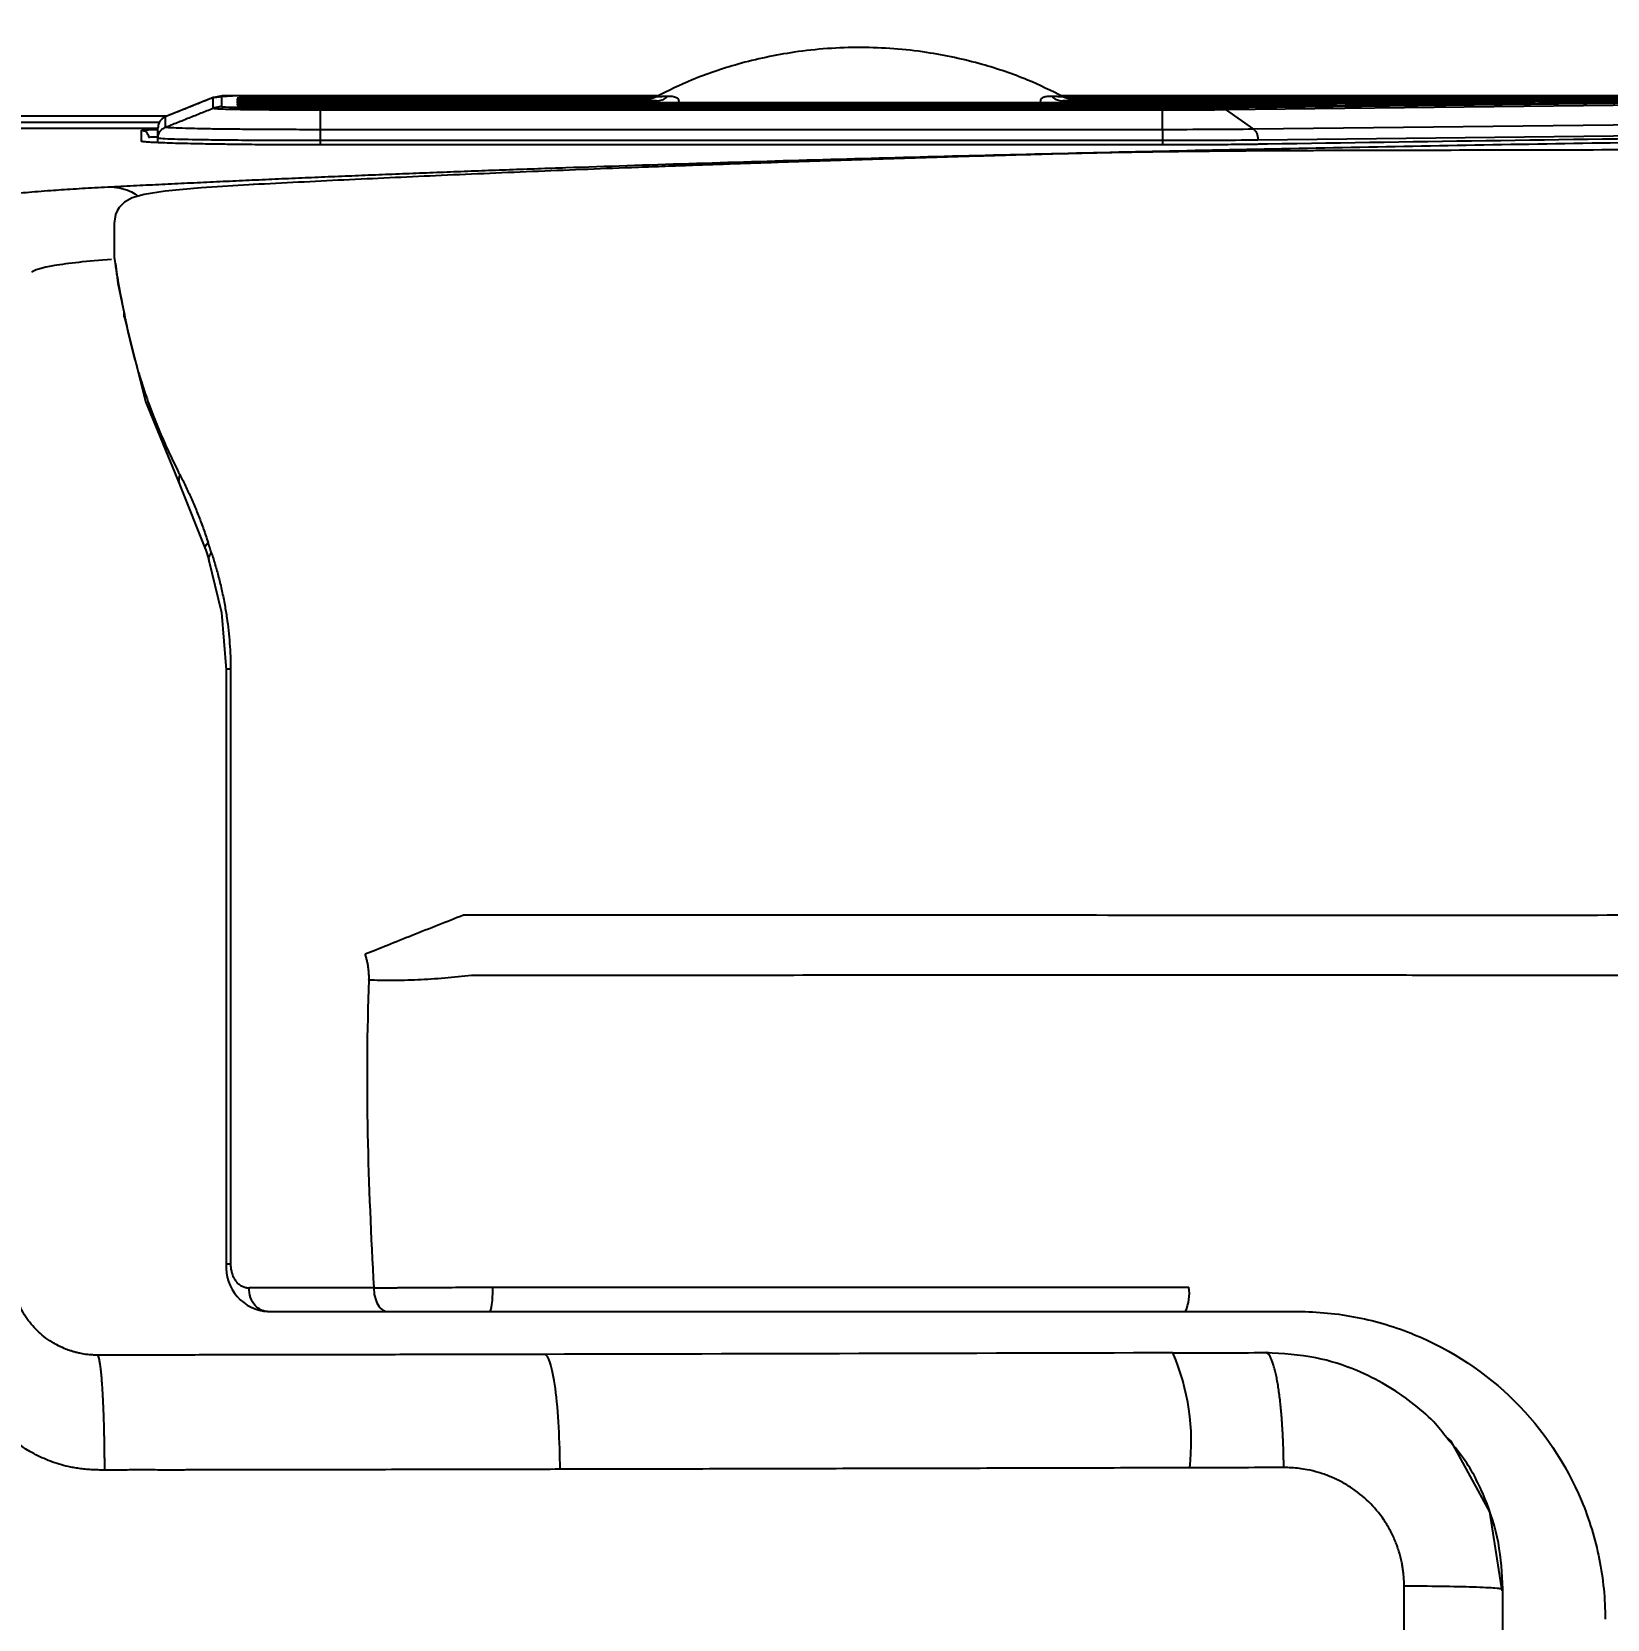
# Model space of a CAD drawing. Extents: x -4358 to 1981, y -50 to 2478.
# Drawn here: x -3902.6 to -3836, y 1834.1 to 1901.2 of the extents above; entities that cross this region are included whole.
import ezdxf

# ---------------------------------------------------------------- set-up
doc = ezdxf.new("R2010")
doc.units = 0
doc.header["$LTSCALE"] = 20
doc.header["$MEASUREMENT"] = 0
doc.layers.get('0').update_dxf_attribs({"linetype": 'CONTINUOUS'})
doc.layers.get('DEFPOINTS').update_dxf_attribs({"linetype": 'CONTINUOUS'})
doc.styles.get("Standard").update_dxf_attribs({"font": 'NanumGothic.ttf'})
doc.dimstyles.get("Standard").update_dxf_attribs({"dimtxt": 2.7, "dimasz": 2.5, "dimexe": 1.5, "dimexo": 1.5, "dimgap": 1.5, "dimtad": 1, "dimdec": 0, "dimlfac": 10, "dimzin": 0, "dimdsep": 46, "dimtxsty": 'Standard', "dimcen": 0, "dimclrt": 2, "dimadec": 0, "dimazin": 0, "dimtfac": 1, "dimtdec": 0, "dimtmove": 0, "dimatfit": 3, "dimfxl": 0, "dimtolj": 1, "dimtzin": 0, "dimarcsym": 0})

# ---------------------------------------------------------------- blocks, each defined once
blk = doc.blocks.new('*D53')
at = {"color": 3, "lineweight": -2}
for p, q in [((-4096.602, 1890.856), (-4096.602, 2002.502)), ((-3441.556, 1712.308), (-3441.556, 2002.502)), ((-4072.602, 1996.502), (-3465.556, 1996.502))]:
    blk.add_line(p, q, dxfattribs=at)
at = {"color": 3}
for points in [[(-4072.602, 2000.502), (-4072.602, 1992.502), (-4096.602, 1996.502)], [(-3465.556, 2000.502), (-3465.556, 1992.502), (-3441.556, 1996.502)]]:
    blk.add_solid(points, dxfattribs=at)
at = {"layer": 'DEFPOINTS', "color": 0}
for p in [(-3441.556, 1996.502), (-4096.602, 1889.056), (-3441.556, 1710.508)]:
    blk.add_point(p, dxfattribs=at)
at = {"color": 2, "insert": (-3769.079, 2021.566), "char_height": 24, "attachment_point": 5}
blk.add_mtext('\\A1;655', dxfattribs=at)

msp = doc.modelspace()

# ---------------------------------------------------------------- linework, layer by layer
for p, q in [((-3894.918, 1898.403), (-3896.948, 1897.591)), ((-3894.931, 1898.398), (-3894.931, 1897.956)), ((-3894.56, 1898.469), (-3894.56, 1898.028)), ((-3876.177, 1898.478), (-3894.002, 1898.478)), ((-3893.902, 1898.344), (-3893.902, 1898.285)), ((-3893.902, 1898.247), (-3893.902, 1898.188)), ((-3893.902, 1898.15), (-3893.902, 1898.09)), ((-3893.852, 1898.034), (-3893.852, 1898.053)), ((-3876.412, 1898.373), (-3893.302, 1898.373)), ((-3893.302, 1898.358), (-3876.458, 1898.358)), ((-3876.97, 1898.276), (-3893.302, 1898.276)), ((-3893.302, 1898.26), (-3876.126, 1898.26)), ((-3839.069, 1898.178), (-3893.302, 1898.178)), ((-3893.302, 1898.163), (-3839.098, 1898.163)), ((-3847.436, 1898.081), (-3893.302, 1898.081)), ((-3893.302, 1898.065), (-3847.436, 1898.065)), ((-3893.045, 1898.455), (-3876.206, 1898.455)), ((-3852.633, 1897.992), (-3892.523, 1897.992)), ((-3876.192, 1898.461), (-3876.387, 1898.382)), ((-3831.202, 1898.478), (-3859.081, 1898.478)), ((-3859.079, 1898.26), (-3832.141, 1898.26)), ((-3859.033, 1898.455), (-3832.102, 1898.455)), ((-3832.102, 1898.373), (-3858.792, 1898.373)), ((-3858.747, 1898.358), (-3832.102, 1898.358)), ((-3832.102, 1898.276), (-3858.234, 1898.276)), ((-3852.359, 1897.975), (-3832.668, 1898.2)), ((-3847.675, 1898.046), (-3852.204, 1897.994)), ((-3852.141, 1897.899), (-3832.451, 1898.124)), ((-3847.675, 1898.046), (-3847.681, 1898.046)), ((-3845.581, 1898.081), (-3847.093, 1898.081)), ((-3839.183, 1898.142), (-3843.641, 1898.091)), ((-3837.047, 1898.178), (-3838.728, 1898.178)), ((-3896.878, 1897.62), (-4076.602, 1897.62)), ((-3897.196, 1897.349), (-4076.328, 1897.349)), ((-3854.114, 1897.984), (-3891.968, 1897.984)), ((-3890.402, 1897.962), (-3854.802, 1897.962)), ((-3854.802, 1897.048), (-3854.802, 1897.886)), ((-3852.141, 1897.899), (-3850.958, 1897.068)), ((-3897.252, 1897.094), (-4076.328, 1897.094)), ((-3897.252, 1896.689), (-3897.252, 1897.13)), ((-3897.252, 1896.501), (-3897.252, 1896.689)), ((-3890.402, 1897.048), (-3890.402, 1896.586)), ((-3854.802, 1897.048), (-3890.402, 1897.048)), ((-3854.802, 1897.048), (-3854.802, 1896.586)), ((-3831.267, 1897.293), (-3850.958, 1897.068)), ((-3831.085, 1896.831), (-3850.776, 1896.606)), ((-3854.802, 1896.405), (-3890.406, 1896.405)), ((-3854.802, 1896.586), (-3890.402, 1896.586)), ((-3890.402, 1896.586), (-3890.402, 1896.405)), ((-3854.802, 1896.405), (-3890.402, 1896.405)), ((-3854.802, 1896.586), (-3854.802, 1896.405)), ((-3854.802, 1896.405), (-3854.802, 1896.405)), ((-3899.102, 1893.115), (-3899.102, 1891.768)), ((-3896.331, 1882.036), (-3895.237, 1879.309)), ((-3895.244, 1879.331), (-3895.105, 1878.887)), ((-3894.368, 1874.263), (-3894.368, 1849.115)), ((-3894.182, 1874.259), (-3894.182, 1849.12)), ((-3888.133, 1848.12), (-3893.403, 1848.12)), ((-3883.117, 1848.15), (-3853.69, 1848.15))]:
    msp.add_line(p, q)
at = {"flags": 128}
for points in [[(-3893.298, 1898.353), (-3893.418, 1898.307), (-3893.489, 1898.243)], [(-3893.298, 1898.255), (-3893.418, 1898.209), (-3893.489, 1898.145)], [(-3893.302, 1898.158), (-3893.421, 1898.112), (-3893.489, 1898.049)], [(-3893.192, 1894.733), (-3895.422, 1894.594), (-3896.941, 1894.452), (-3897.829, 1894.317), (-3898.337, 1894.173), (-3898.661, 1893.994), (-3898.884, 1893.768), (-3898.974, 1893.627), (-3899.045, 1893.462), (-3899.102, 1893.081)], [(-3899.042, 1891.401), (-3898.944, 1890.567), (-3898.718, 1889.5)], [(-3898.698, 1889.221), (-3897.779, 1885.565), (-3896.313, 1882.001)], [(-3895.113, 1878.912), (-3894.566, 1876.651), (-3894.368, 1874.23)], [(-3840.454, 1835.315), (-3840.976, 1838.656), (-3842.618, 1841.642), (-3842.789, 1841.793)]]:
    msp.add_lwpolyline(points, dxfattribs=at)
for centre, radius, start, end in [((-3893.793, 1890.835), 7.641, 91.53009, 98.06498), ((-3892.394, 1955.252), 57.279, 268.3086, 269.5955), ((-3893.897, 1898.122), 0.261, 15.06964, 62.37734), ((-3893.897, 1898.024), 0.261, 15.06964, 62.37734), ((-3890.608, 2092.201), 194.239, 269.35407, 270.06076), ((-3892.491, 1848.997), 1.881, 176.26372, 266.55987), ((-3855.625, 1847.892), 1.952, 336.69231, 7.59502), ((-3863.007, 1841.629), 9.414, 353.21603, 23.436)]:
    msp.add_arc(centre, radius, start, end)
for points, knots in [([(-3859.019, 1898.449), (-3859.512, 1898.691), (-3860.611, 1899.23), (-3862.536, 1899.879), (-3864.892, 1900.39), (-3867.564, 1900.589), (-3870.246, 1900.4), (-3872.629, 1899.89), (-3874.577, 1899.238), (-3875.688, 1898.693), (-3876.185, 1898.449)], [0, 0, 0, 0, 0.092344, 0.205991, 0.340952, 0.497237, 0.655348, 0.79184, 0.90672, 1, 1, 1, 1]), ([(-3894.833, 1898.403), (-3894.849, 1898.403), (-3894.923, 1898.401), (-3894.928, 1898.399), (-3894.931, 1898.397)], [0, 0, 0, 0, 0.2298102, 1, 1, 1, 1]), ([(-3894.002, 1898.478), (-3894.072, 1898.478), (-3894.18, 1898.477), (-3894.31, 1898.476), (-3894.399, 1898.475), (-3894.471, 1898.474), (-3894.541, 1898.472), (-3894.552, 1898.47), (-3894.56, 1898.469)], [0, 0, 0, 0, 0.2394691, 0.3694289, 0.500003, 0.6299635, 0.7605373, 1, 1, 1, 1]), ([(-3894.56, 1898.028), (-3894.537, 1898.019), (-3894.511, 1898.008), (-3894.14, 1898), (-3894.084, 1897.999)], [0, 0, 0, 0, 0.849768, 1, 1, 1, 1]), ([(-3894.084, 1897.999), (-3893.863, 1897.993), (-3893.372, 1897.979), (-3892.026, 1897.965), (-3890.943, 1897.963), (-3890.402, 1897.962)], [0, 0, 0, 0, 0.291585, 0.645793, 1, 1, 1, 1]), ([(-3893.302, 1898.373), (-3893.381, 1898.373), (-3893.538, 1898.374), (-3893.737, 1898.376), (-3893.875, 1898.379), (-3893.893, 1898.381), (-3893.902, 1898.383)], [0, 0, 0, 0, 0.249955, 0.50019, 0.750334, 1, 1, 1, 1]), ([(-3893.902, 1898.344), (-3893.893, 1898.346), (-3893.875, 1898.35), (-3893.751, 1898.354), (-3893.626, 1898.356), (-3893.523, 1898.357), (-3893.414, 1898.358), (-3893.339, 1898.358), (-3893.302, 1898.358)], [0, 0, 0, 0, 0.31807, 0.577756, 0.694994, 0.805351, 0.904823, 1, 1, 1, 1]), ([(-3893.302, 1898.276), (-3893.381, 1898.276), (-3893.538, 1898.276), (-3893.737, 1898.278), (-3893.875, 1898.281), (-3893.893, 1898.284), (-3893.902, 1898.285)], [0, 0, 0, 0, 0.249731, 0.499868, 0.750069, 1, 1, 1, 1]), ([(-3893.902, 1898.247), (-3893.893, 1898.249), (-3893.875, 1898.252), (-3893.751, 1898.256), (-3893.626, 1898.258), (-3893.523, 1898.26), (-3893.414, 1898.26), (-3893.339, 1898.26), (-3893.302, 1898.26)], [0, 0, 0, 0, 0.318067, 0.577751, 0.694988, 0.805347, 0.904816, 1, 1, 1, 1]), ([(-3893.302, 1898.178), (-3893.381, 1898.179), (-3893.538, 1898.179), (-3893.737, 1898.181), (-3893.875, 1898.184), (-3893.893, 1898.187), (-3893.902, 1898.188)], [0, 0, 0, 0, 0.249719, 0.499864, 0.750064, 1, 1, 1, 1]), ([(-3893.902, 1898.15), (-3893.893, 1898.151), (-3893.875, 1898.155), (-3893.751, 1898.159), (-3893.626, 1898.161), (-3893.523, 1898.162), (-3893.414, 1898.163), (-3893.339, 1898.163), (-3893.302, 1898.163)], [0, 0, 0, 0, 0.318067, 0.57775, 0.694992, 0.805347, 0.904816, 1, 1, 1, 1]), ([(-3893.902, 1898.09), (-3893.893, 1898.089), (-3893.875, 1898.087), (-3893.737, 1898.084), (-3893.538, 1898.081), (-3893.381, 1898.081), (-3893.302, 1898.081)], [0, 0, 0, 0, 0.249929, 0.500135, 0.750281, 1, 1, 1, 1]), ([(-3893.852, 1898.053), (-3893.844, 1898.055), (-3893.828, 1898.058), (-3893.722, 1898.061), (-3893.609, 1898.063), (-3893.514, 1898.064), (-3893.411, 1898.065), (-3893.338, 1898.065), (-3893.302, 1898.065)], [0, 0, 0, 0, 0.300747, 0.56477, 0.682153, 0.794677, 0.899298, 1, 1, 1, 1]), ([(-3893.852, 1898.034), (-3893.832, 1898.029), (-3893.791, 1898.02), (-3893.466, 1898.007), (-3892.976, 1897.995), (-3892.517, 1897.989), (-3892.288, 1897.986)], [0, 0, 0, 0, 0.249895, 0.500001, 0.750106, 1, 1, 1, 1]), ([(-3893.69, 1898.449), (-3893.686, 1898.449), (-3893.641, 1898.45), (-3893.493, 1898.452), (-3893.275, 1898.455), (-3893.117, 1898.455), (-3893.045, 1898.455)], [0, 0, 0, 0, 0.043487, 0.412912, 0.731168, 1, 1, 1, 1]), ([(-3893.302, 1898.27), (-3893.302, 1898.283), (-3893.302, 1898.309), (-3893.302, 1898.336), (-3893.302, 1898.354), (-3893.302, 1898.356), (-3893.302, 1898.358)], [0, 0, 0, 0, 0.249975, 0.499979, 0.750006, 1, 1, 1, 1]), ([(-3893.302, 1898.065), (-3893.302, 1898.064), (-3893.302, 1898.062), (-3893.302, 1898.047), (-3893.302, 1898.024), (-3893.302, 1898.003), (-3893.302, 1897.992)], [0, 0, 0, 0, 0.250019, 0.499999, 0.750004, 1, 1, 1, 1]), ([(-3876.97, 1898.276), (-3876.836, 1898.284), (-3876.565, 1898.3), (-3876.312, 1898.399), (-3876.185, 1898.449)], [0, 0, 0, 0, 0.4974678, 1, 1, 1, 1]), ([(-3876.185, 1898.449), (-3876.189, 1898.455), (-3876.195, 1898.468), (-3876.197, 1898.472), (-3876.193, 1898.464), (-3876.192, 1898.461)], [0, 0, 0, 0, 0.366462, 0.767804, 1, 1, 1, 1]), ([(-3875.72, 1898.469), (-3875.782, 1898.409), (-3875.907, 1898.291), (-3876.053, 1898.271), (-3876.126, 1898.26)], [0, 0, 0, 0, 0.5, 1, 1, 1, 1]), ([(-3875.72, 1898.469), (-3875.652, 1898.469), (-3875.511, 1898.469), (-3875.34, 1898.424), (-3875.26, 1898.337), (-3875.244, 1898.25), (-3875.256, 1898.2), (-3875.262, 1898.175)], [0, 0, 0, 0, 0.271007, 0.557305, 0.783309, 0.891411, 1, 1, 1, 1]), ([(-3859.943, 1898.175), (-3859.949, 1898.199), (-3859.96, 1898.245), (-3859.949, 1898.329), (-3859.878, 1898.413), (-3859.713, 1898.468), (-3859.566, 1898.468), (-3859.484, 1898.469)], [0, 0, 0, 0, 0.101849, 0.202985, 0.419082, 0.678032, 1, 1, 1, 1]), ([(-3859.079, 1898.26), (-3859.152, 1898.271), (-3859.298, 1898.291), (-3859.422, 1898.409), (-3859.484, 1898.469)], [0, 0, 0, 0, 0.5000007, 1, 1, 1, 1]), ([(-3859.019, 1898.449), (-3858.893, 1898.399), (-3858.64, 1898.3), (-3858.369, 1898.284), (-3858.234, 1898.276)], [0, 0, 0, 0, 0.502596, 1, 1, 1, 1]), ([(-3852.559, 1897.991), (-3852.607, 1897.99), (-3852.705, 1897.989), (-3852.821, 1897.988), (-3852.88, 1897.988)], [0, 0, 0, 0, 0.488582, 1, 1, 1, 1]), ([(-3847.436, 1898.065), (-3847.371, 1898.065), (-3847.277, 1898.065), (-3847.169, 1898.064), (-3847.108, 1898.063), (-3847.066, 1898.062), (-3847.035, 1898.061), (-3847.05, 1898.058), (-3847.128, 1898.055), (-3847.315, 1898.051), (-3847.526, 1898.048), (-3847.675, 1898.046)], [0, 0, 0, 0, 0.112015, 0.161844, 0.208203, 0.252853, 0.298643, 0.404574, 0.523827, 0.664, 1, 1, 1, 1]), ([(-3843.641, 1898.091), (-3843.939, 1898.088), (-3844.536, 1898.082), (-3845.232, 1898.081), (-3845.581, 1898.081)], [0, 0, 0, 0, 0.50004, 1, 1, 1, 1]), ([(-3838.922, 1898.163), (-3838.852, 1898.163), (-3838.75, 1898.163), (-3838.634, 1898.162), (-3838.569, 1898.161), (-3838.521, 1898.16), (-3838.485, 1898.158), (-3838.5, 1898.155), (-3838.584, 1898.152), (-3838.721, 1898.148), (-3838.863, 1898.147), (-3838.937, 1898.145)], [0, 0, 0, 0, 0.136616, 0.194908, 0.250547, 0.305447, 0.361486, 0.490826, 0.636894, 0.80869, 1, 1, 1, 1]), ([(-3835.107, 1898.188), (-3835.406, 1898.185), (-3836.002, 1898.18), (-3836.699, 1898.179), (-3837.047, 1898.178)], [0, 0, 0, 0, 0.500041, 1, 1, 1, 1]), ([(-3896.938, 1897.595), (-3896.983, 1897.572), (-3897.072, 1897.527), (-3897.172, 1897.414), (-3897.24, 1897.279), (-3897.248, 1897.18), (-3897.252, 1897.13)], [0, 0, 0, 0, 0.249999, 0.499997, 0.750008, 1, 1, 1, 1]), ([(-3894.931, 1897.956), (-3894.863, 1897.947), (-3894.727, 1897.928), (-3893.679, 1897.905), (-3892.182, 1897.889), (-3890.996, 1897.887), (-3890.402, 1897.886)], [0, 0, 0, 0, 0.250043, 0.500057, 0.750043, 1, 1, 1, 1]), ([(-3891.968, 1897.984), (-3892.025, 1897.984), (-3892.14, 1897.985), (-3892.239, 1897.986), (-3892.288, 1897.986)], [0, 0, 0, 0, 0.499925, 1, 1, 1, 1]), ([(-3854.802, 1897.962), (-3854.364, 1897.963), (-3853.486, 1897.964), (-3852.735, 1897.971), (-3852.359, 1897.975)], [0, 0, 0, 0, 0.5, 1, 1, 1, 1]), ([(-3854.802, 1897.886), (-3854.325, 1897.886), (-3853.369, 1897.888), (-3852.551, 1897.895), (-3852.141, 1897.899)], [0, 0, 0, 0, 0.499994, 1, 1, 1, 1]), ([(-3899.219, 1894.64), (-3898.865, 1894.658), (-3898.157, 1894.693), (-3897.084, 1894.746), (-3896.003, 1894.798), (-3894.915, 1894.849), (-3893.818, 1894.9), (-3892.713, 1894.95), (-3891.599, 1894.999), (-3890.478, 1895.047), (-3889.348, 1895.094), (-3888.21, 1895.141), (-3887.064, 1895.187), (-3885.909, 1895.233), (-3884.746, 1895.277), (-3883.575, 1895.321), (-3882.396, 1895.365), (-3881.209, 1895.407), (-3878.711, 1895.495), (-3874.847, 1895.623), (-3869.519, 1895.782), (-3864.055, 1895.931), (-3858.455, 1896.068), (-3852.722, 1896.195), (-3846.858, 1896.312), (-3840.868, 1896.42), (-3835.891, 1896.501), (-3831.996, 1896.559), (-3829.231, 1896.598), (-3826.443, 1896.636), (-3823.634, 1896.673), (-3820.802, 1896.708), (-3817.948, 1896.741), (-3815.072, 1896.773), (-3812.174, 1896.804), (-3810.226, 1896.823), (-3809.251, 1896.833)], [0, 0, 0, 0, 0.014703, 0.0294, 0.044092, 0.058779, 0.073463, 0.088143, 0.102821, 0.117496, 0.132169, 0.146841, 0.161512, 0.176183, 0.190854, 0.205526, 0.220199, 0.234874, 0.249551, 0.312174, 0.374726, 0.437247, 0.499779, 0.562375, 0.624957, 0.687565, 0.750239, 0.777975, 0.805706, 0.833436, 0.861169, 0.888909, 0.916658, 0.944421, 0.9722, 1, 1, 1, 1]), ([(-3897.952, 1897.029), (-3897.915, 1897.036), (-3897.861, 1897.046), (-3897.399, 1897.054), (-3897.252, 1897.056)], [0, 0, 0, 0, 0.683331, 1, 1, 1, 1]), ([(-3897.952, 1897.029), (-3897.882, 1897.029), (-3897.799, 1897), (-3897.682, 1896.883), (-3897.652, 1896.8), (-3897.652, 1896.729)], [0, 0, 0, 0, 0.5, 0.5, 1, 1, 1, 1]), ([(-3897.652, 1896.729), (-3897.628, 1896.733), (-3897.582, 1896.741), (-3897.434, 1896.748), (-3897.268, 1896.752), (-3897.252, 1896.752)], [0, 0, 0, 0, 0.502387, 0.951824, 1, 1, 1, 1]), ([(-3897.252, 1896.689), (-3897.248, 1896.739), (-3897.24, 1896.838), (-3897.172, 1896.973), (-3897.072, 1897.086), (-3896.983, 1897.131), (-3896.938, 1897.153)], [0, 0, 0, 0, 0.249991, 0.499997, 0.750009, 1, 1, 1, 1]), ([(-3890.402, 1896.586), (-3891.277, 1896.588), (-3892.608, 1896.59), (-3894.199, 1896.603), (-3895.501, 1896.618), (-3896.5, 1896.64), (-3897.139, 1896.665), (-3897.213, 1896.681), (-3897.252, 1896.689)], [0, 0, 0, 0, 0.242814, 0.369674, 0.499799, 0.708813, 0.844239, 1, 1, 1, 1]), ([(-3890.402, 1897.048), (-3890.543, 1897.048), (-3891.082, 1897.049), (-3891.941, 1897.052), (-3892.816, 1897.058), (-3893.593, 1897.063), (-3894.311, 1897.069), (-3894.968, 1897.077), (-3895.503, 1897.088), (-3896.026, 1897.101), (-3896.498, 1897.117), (-3896.863, 1897.134), (-3896.912, 1897.147), (-3896.938, 1897.153)], [0, 0, 0, 0, 0.04107, 0.157591, 0.25304, 0.309983, 0.40874, 0.500158, 0.56246, 0.642032, 0.762592, 0.870625, 1, 1, 1, 1]), ([(-3850.958, 1897.068), (-3851.549, 1897.062), (-3852.733, 1897.051), (-3854.113, 1897.049), (-3854.802, 1897.048)], [0, 0, 0, 0, 0.499977, 1, 1, 1, 1]), ([(-3850.958, 1897.068), (-3850.932, 1897.046), (-3850.881, 1897), (-3850.823, 1896.888), (-3850.784, 1896.753), (-3850.779, 1896.655), (-3850.776, 1896.606)], [0, 0, 0, 0, 0.249994, 0.5, 0.750016, 1, 1, 1, 1]), ([(-3890.402, 1896.405), (-3890.487, 1896.405), (-3890.656, 1896.405), (-3890.909, 1896.405), (-3891.161, 1896.406), (-3891.412, 1896.406), (-3891.806, 1896.408), (-3892.34, 1896.41), (-3893.168, 1896.416), (-3894.055, 1896.425), (-3894.963, 1896.438), (-3895.886, 1896.455), (-3896.8, 1896.479), (-3897.395, 1896.504), (-3897.704, 1896.524), (-3897.835, 1896.536), (-3897.908, 1896.546), (-3897.945, 1896.555), (-3897.95, 1896.561), (-3897.952, 1896.564)], [0, 0, 0, 0, 0.021414, 0.042773, 0.064099, 0.085417, 0.106751, 0.165105, 0.223341, 0.326306, 0.411043, 0.497233, 0.635535, 0.773476, 0.832468, 0.891798, 0.927719, 0.963748, 1, 1, 1, 1]), ([(-3859.439, 1896.019), (-3859.852, 1896.007), (-3860.678, 1895.985), (-3861.908, 1895.95), (-3863.132, 1895.915), (-3864.347, 1895.879), (-3865.556, 1895.842), (-3866.757, 1895.805), (-3867.951, 1895.767), (-3869.138, 1895.729), (-3870.317, 1895.69), (-3871.489, 1895.651), (-3872.653, 1895.611), (-3873.811, 1895.57), (-3874.96, 1895.528), (-3876.103, 1895.486), (-3878.28, 1895.405), (-3881.449, 1895.279), (-3884.835, 1895.134), (-3887.471, 1895.014), (-3889.403, 1894.922), (-3891.329, 1894.827), (-3892.596, 1894.762), (-3893.232, 1894.729)], [0, 0, 0, 0, 0.033456, 0.066904, 0.100345, 0.133781, 0.167212, 0.20064, 0.234065, 0.267489, 0.300914, 0.334339, 0.367767, 0.401199, 0.434635, 0.468076, 0.501525, 0.627068, 0.752758, 0.813714, 0.875236, 0.937328, 1, 1, 1, 1]), ([(-3847.924, 1896.164), (-3848.058, 1896.164), (-3848.326, 1896.163), (-3848.726, 1896.162), (-3849.125, 1896.16), (-3849.523, 1896.159), (-3849.919, 1896.157), (-3850.314, 1896.154), (-3850.707, 1896.152), (-3851.489, 1896.146), (-3852.647, 1896.137), (-3854.144, 1896.12), (-3855.585, 1896.1), (-3856.729, 1896.08), (-3857.604, 1896.063), (-3858.238, 1896.049), (-3858.853, 1896.034), (-3859.243, 1896.024), (-3859.439, 1896.019)], [0, 0, 0, 0, 0.0313114, 0.0625792, 0.0938174, 0.1250403, 0.1562618, 0.1874961, 0.2187574, 0.2500598, 0.3750944, 0.5001646, 0.6253263, 0.7505442, 0.8129374, 0.8752363, 0.9375532, 1, 1, 1, 1]), ([(-3850.776, 1896.606), (-3851.406, 1896.6), (-3852.646, 1896.589), (-3854.092, 1896.587), (-3854.802, 1896.586)], [0, 0, 0, 0, 0.50822, 1, 1, 1, 1]), ([(-3850.365, 1896.436), (-3850.429, 1896.435), (-3850.558, 1896.433), (-3850.755, 1896.431), (-3850.954, 1896.428), (-3851.156, 1896.425), (-3851.468, 1896.422), (-3851.905, 1896.417), (-3852.475, 1896.413), (-3853.058, 1896.409), (-3853.64, 1896.407), (-3854.221, 1896.405), (-3854.607, 1896.405), (-3854.802, 1896.405)], [0, 0, 0, 0, 0.05022, 0.09996, 0.14927, 0.198196, 0.246788, 0.372709, 0.501789, 0.63032, 0.755909, 0.876623, 1, 1, 1, 1]), ([(-3802.602, 1896.269), (-3806.38, 1896.261), (-3813.934, 1896.244), (-3825.265, 1896.218), (-3836.595, 1896.191), (-3844.147, 1896.173), (-3847.924, 1896.164)], [0, 0, 0, 0, 0.2500033, 0.5000044, 0.7500032, 1, 1, 1, 1]), ([(-3905.482, 1893.925), (-3905.475, 1893.933), (-3905.461, 1893.948), (-3905.428, 1893.97), (-3905.387, 1893.993), (-3905.337, 1894.015), (-3905.278, 1894.037), (-3905.211, 1894.059), (-3905.135, 1894.08), (-3905.05, 1894.102), (-3904.846, 1894.148), (-3904.449, 1894.219), (-3903.734, 1894.312), (-3902.853, 1894.401), (-3902.016, 1894.468), (-3901.324, 1894.517), (-3900.839, 1894.549), (-3900.326, 1894.58), (-3899.788, 1894.61), (-3899.409, 1894.63), (-3899.219, 1894.64)], [0, 0, 0, 0, 0.028006, 0.055925, 0.083764, 0.11153, 0.13923, 0.166873, 0.194465, 0.222015, 0.24953, 0.37424, 0.500223, 0.626082, 0.750805, 0.800279, 0.849892, 0.899687, 0.949708, 1, 1, 1, 1]), ([(-3899.219, 1894.64), (-3898.924, 1894.601), (-3898.527, 1894.55), (-3898.184, 1894.304), (-3898.096, 1894.241)], [0, 0, 0, 0, 0.742677, 1, 1, 1, 1]), ([(-3902.584, 1891.028), (-3902.506, 1891.129), (-3902.18, 1891.228), (-3901.048, 1891.415), (-3900.241, 1891.504), (-3899.213, 1891.586)], [0, 0, 0, 0, 0.5, 0.5, 1, 1, 1, 1]), ([(-3899.091, 1891.768), (-3899.095, 1891.754), (-3899.11, 1891.705), (-3899.053, 1891.39), (-3899.006, 1890.93), (-3898.831, 1890.056), (-3898.692, 1889.365)], [0, 0, 0, 0, 0.071571, 0.251011, 0.408388, 1, 1, 1, 1]), ([(-3898.692, 1889.365), (-3898.696, 1889.312), (-3898.703, 1889.208), (-3898.673, 1889.077), (-3898.615, 1889.016), (-3898.595, 1888.995)], [0, 0, 0, 0, 0.408254, 0.794484, 1, 1, 1, 1]), ([(-3898.692, 1889.365), (-3898.661, 1889.202), (-3898.599, 1888.879), (-3898.495, 1888.401), (-3898.385, 1887.935), (-3898.269, 1887.482), (-3898.146, 1887.042), (-3898.019, 1886.615), (-3897.888, 1886.2), (-3897.697, 1885.632), (-3897.436, 1884.919), (-3897.089, 1884.071), (-3896.723, 1883.259), (-3896.458, 1882.733), (-3896.328, 1882.475)], [0, 0, 0, 0, 0.06976, 0.137869, 0.204327, 0.269135, 0.332294, 0.393802, 0.453662, 0.511873, 0.640333, 0.764504, 0.884391, 1, 1, 1, 1]), ([(-3896.328, 1882.475), (-3896.347, 1882.411), (-3896.385, 1882.287), (-3896.375, 1882.132), (-3896.334, 1882.053), (-3896.318, 1882.022)], [0, 0, 0, 0, 0.391308, 0.760849, 1, 1, 1, 1]), ([(-3896.328, 1882.475), (-3896.287, 1882.396), (-3896.207, 1882.238), (-3896.087, 1881.993), (-3895.968, 1881.743), (-3895.852, 1881.486), (-3895.702, 1881.144), (-3895.523, 1880.709), (-3895.321, 1880.174), (-3895.197, 1879.801), (-3895.136, 1879.616)], [0, 0, 0, 0, 0.095163, 0.189789, 0.283949, 0.377719, 0.471171, 0.6498, 0.825884, 1, 1, 1, 1]), ([(-3895.239, 1879.332), (-3895.242, 1879.338), (-3895.263, 1879.378), (-3895.239, 1879.475), (-3895.171, 1879.568), (-3895.136, 1879.616)], [0, 0, 0, 0, 0.072713, 0.526383, 1, 1, 1, 1]), ([(-3894.993, 1879.179), (-3895.029, 1879.131), (-3895.099, 1879.038), (-3895.123, 1878.938), (-3895.103, 1878.895), (-3895.099, 1878.887)], [0, 0, 0, 0, 0.462152, 0.899366, 1, 1, 1, 1]), ([(-3894.993, 1879.179), (-3894.966, 1879.093), (-3894.911, 1878.924), (-3894.833, 1878.667), (-3894.759, 1878.409), (-3894.661, 1878.046), (-3894.547, 1877.57), (-3894.431, 1876.994), (-3894.339, 1876.434), (-3894.269, 1875.892), (-3894.219, 1875.349), (-3894.188, 1874.805), (-3894.184, 1874.441), (-3894.182, 1874.259)], [0, 0, 0, 0, 0.057577, 0.114296, 0.170202, 0.225338, 0.34754, 0.469788, 0.577767, 0.68437, 0.79, 0.89507, 1, 1, 1, 1]), ([(-3894.182, 1874.259), (-3894.228, 1874.259), (-3894.32, 1874.259), (-3894.373, 1874.259), (-3894.363, 1874.259), (-3894.361, 1874.259)], [0, 0, 0, 0, 0.446465, 0.892933, 1, 1, 1, 1]), ([(-3884.342, 1863.864), (-3884.686, 1863.729), (-3885.045, 1863.587), (-3885.774, 1863.299), (-3886.143, 1863.152), (-3886.866, 1862.864), (-3887.22, 1862.723), (-3887.89, 1862.454), (-3888.205, 1862.327), (-3888.494, 1862.211)], [0, 0, 0, 0, 0.25, 0.25, 0.5, 0.5, 0.75, 0.75, 1, 1, 1, 1]), ([(-3853.777, 1863.857), (-3858.866, 1863.859), (-3863.957, 1863.859), (-3874.145, 1863.862), (-3879.242, 1863.864), (-3884.342, 1863.864)], [0, 0, 0, 0, 0.5, 0.5, 1, 1, 1, 1]), ([(-3802.602, 1863.963), (-3806.801, 1863.942), (-3811.016, 1863.919), (-3819.484, 1863.891), (-3823.737, 1863.885), (-3832.274, 1863.866), (-3836.558, 1863.856), (-3845.148, 1863.849), (-3849.456, 1863.855), (-3853.777, 1863.857)], [0, 0, 0, 0, 0.25, 0.25, 0.5, 0.5, 0.75, 0.75, 1, 1, 1, 1]), ([(-3888.335, 1861.123), (-3888.334, 1861.175), (-3888.331, 1861.278), (-3888.338, 1861.433), (-3888.352, 1861.588), (-3888.375, 1861.744), (-3888.406, 1861.9), (-3888.445, 1862.056), (-3888.478, 1862.159), (-3888.494, 1862.211)], [0, 0, 0, 0, 0.138481, 0.277417, 0.417429, 0.559123, 0.703083, 0.849866, 1, 1, 1, 1]), ([(-3888.335, 1861.123), (-3888.425, 1858.97), (-3888.438, 1856.8), (-3888.351, 1852.459), (-3888.252, 1850.289), (-3888.133, 1848.12)], [0, 0, 0, 0, 0.5, 0.5, 1, 1, 1, 1]), ([(-3884.006, 1861.32), (-3884.374, 1861.275), (-3884.753, 1861.235), (-3885.517, 1861.17), (-3885.901, 1861.145), (-3886.65, 1861.111), (-3887.016, 1861.102), (-3887.708, 1861.101), (-3888.035, 1861.108), (-3888.335, 1861.123)], [0, 0, 0, 0, 0.25, 0.25, 0.5, 0.5, 0.75, 0.75, 1, 1, 1, 1]), ([(-3853.749, 1861.328), (-3854.71, 1861.328), (-3857.229, 1861.327), (-3862.268, 1861.325), (-3868.365, 1861.324), (-3874.737, 1861.322), (-3879.783, 1861.322), (-3882.811, 1861.32), (-3884.006, 1861.32)], [0, 0, 0, 0, 0.095327, 0.249999, 0.500003, 0.700006, 0.881614, 1, 1, 1, 1]), ([(-3802.488, 1861.205), (-3803.113, 1861.209), (-3804.535, 1861.217), (-3806.932, 1861.229), (-3809.853, 1861.241), (-3812.805, 1861.253), (-3815.458, 1861.264), (-3818.302, 1861.275), (-3821.319, 1861.287), (-3826.07, 1861.303), (-3830.486, 1861.311), (-3835.321, 1861.316), (-3838.873, 1861.318), (-3842.717, 1861.322), (-3846.519, 1861.325), (-3850.251, 1861.329), (-3852.689, 1861.329), (-3853.749, 1861.328)], [0, 0, 0, 0, 0.0371371, 0.0845204, 0.1421498, 0.2100253, 0.2588964, 0.2985538, 0.377454, 0.4361653, 0.5771378, 0.6356695, 0.7181139, 0.783845, 0.85908, 0.9386751, 1, 1, 1, 1]), ([(-3894.182, 1849.12), (-3894.228, 1849.12), (-3894.32, 1849.12), (-3894.373, 1849.12), (-3894.363, 1849.12), (-3894.362, 1849.12)], [0, 0, 0, 0, 0.450995, 0.901993, 1, 1, 1, 1]), ([(-3894.182, 1849.12), (-3894.182, 1849.092), (-3894.181, 1849.035), (-3894.173, 1848.951), (-3894.16, 1848.869), (-3894.141, 1848.788), (-3894.106, 1848.672), (-3894.044, 1848.528), (-3893.944, 1848.381), (-3893.826, 1848.264), (-3893.694, 1848.182), (-3893.551, 1848.129), (-3893.453, 1848.123), (-3893.403, 1848.12)], [0, 0, 0, 0, 0.046967, 0.093534, 0.140239, 0.187616, 0.236176, 0.356621, 0.48111, 0.605118, 0.735502, 0.866198, 1, 1, 1, 1]), ([(-3899.5, 1840.422), (-3899.595, 1840.423), (-3899.781, 1840.424), (-3900.055, 1840.437), (-3900.319, 1840.457), (-3900.572, 1840.486), (-3900.816, 1840.524), (-3901.099, 1840.58), (-3901.427, 1840.665), (-3901.916, 1840.832), (-3902.734, 1841.206), (-3903.775, 1841.953), (-3904.766, 1843.09), (-3905.502, 1844.404), (-3905.891, 1845.585), (-3906.088, 1846.574), (-3906.185, 1847.318), (-3906.23, 1847.952), (-3906.254, 1848.394), (-3906.263, 1848.645), (-3906.264, 1848.771), (-3906.264, 1848.832)], [0, 0, 0, 0, 0.02347, 0.046107, 0.067935, 0.088981, 0.109276, 0.128852, 0.160506, 0.192967, 0.256618, 0.382284, 0.506345, 0.626599, 0.752187, 0.811846, 0.87566, 0.937769, 0.968886, 0.985061, 1, 1, 1, 1]), ([(-3892.618, 1847.12), (-3892.666, 1847.12), (-3892.712, 1847.126), (-3892.799, 1847.145), (-3892.842, 1847.16), (-3892.975, 1847.221), (-3893.064, 1847.287), (-3893.222, 1847.468), (-3893.289, 1847.584), (-3893.38, 1847.843), (-3893.403, 1847.984), (-3893.403, 1848.12)], [0, 0, 0, 0, 0.125, 0.125, 0.25, 0.25, 0.5, 0.5, 0.75, 0.75, 1, 1, 1, 1]), ([(-3888.133, 1848.12), (-3888.06, 1848.121), (-3887.917, 1848.122), (-3887.699, 1848.124), (-3887.484, 1848.125), (-3887.272, 1848.127), (-3887.064, 1848.129), (-3886.862, 1848.13), (-3886.665, 1848.132), (-3886.474, 1848.133), (-3886.291, 1848.134), (-3886.115, 1848.135), (-3885.947, 1848.136), (-3885.654, 1848.138), (-3885.233, 1848.14), (-3884.683, 1848.143), (-3884.145, 1848.146), (-3883.623, 1848.148), (-3883.284, 1848.149), (-3883.117, 1848.15)], [0, 0, 0, 0, 0.050264, 0.099021, 0.146208, 0.191767, 0.235648, 0.277807, 0.318204, 0.356809, 0.393593, 0.428533, 0.461613, 0.492818, 0.60036, 0.705116, 0.806791, 0.905148, 1, 1, 1, 1]), ([(-3888.133, 1848.12), (-3888.133, 1848.001), (-3888.12, 1847.874), (-3888.062, 1847.627), (-3888.017, 1847.508), (-3887.902, 1847.314), (-3887.833, 1847.238), (-3887.689, 1847.141), (-3887.615, 1847.12), (-3887.546, 1847.12)], [0, 0, 0, 0, 0.25, 0.25, 0.5, 0.5, 0.75, 0.75, 1, 1, 1, 1]), ([(-3883.117, 1848.15), (-3883.116, 1847.88), (-3883.129, 1847.618), (-3883.177, 1847.229), (-3883.21, 1847.12), (-3883.245, 1847.12)], [0, 0, 0, 0, 0.5, 0.5, 1, 1, 1, 1]), ([(-3901.528, 1845.709), (-3901.594, 1845.746), (-3901.785, 1845.853), (-3902.166, 1846.121), (-3902.624, 1846.58), (-3902.988, 1847.085), (-3903.108, 1847.454), (-3903.139, 1847.549)], [0, 0, 0, 0, 0.092958, 0.267819, 0.572784, 0.89012, 1, 1, 1, 1]), ([(-3887.546, 1847.12), (-3886.933, 1847.12), (-3886.234, 1847.12), (-3884.766, 1847.12), (-3883.996, 1847.12), (-3883.245, 1847.12)], [0, 0, 0, 0, 0.5, 0.5, 1, 1, 1, 1]), ([(-3883.245, 1847.12), (-3878.104, 1847.12), (-3873.667, 1847.12), (-3863.395, 1847.12), (-3858.963, 1847.12), (-3853.832, 1847.12)], [0, 0, 0, 0, 0.5, 0.5, 1, 1, 1, 1]), ([(-3849.102, 1847.12), (-3848.257, 1847.119), (-3847.411, 1847.037), (-3845.752, 1846.709), (-3844.938, 1846.464), (-3842.59, 1845.498), (-3841.15, 1844.544), (-3838.736, 1842.146), (-3837.763, 1840.704), (-3836.775, 1838.337), (-3836.524, 1837.514), (-3836.187, 1835.834), (-3836.103, 1834.977), (-3836.103, 1834.12)], [0, 0, 0, 0, 0.125, 0.125, 0.25, 0.25, 0.5, 0.5, 0.75, 0.75, 0.875, 0.875, 1, 1, 1, 1]), ([(-3899.803, 1845.279), (-3899.862, 1845.28), (-3899.975, 1845.281), (-3900.189, 1845.296), (-3900.38, 1845.322), (-3900.57, 1845.359), (-3900.71, 1845.391), (-3900.854, 1845.431), (-3901.02, 1845.485), (-3901.249, 1845.57), (-3901.423, 1845.657), (-3901.528, 1845.709)], [0, 0, 0, 0, 0.093004, 0.180363, 0.340691, 0.399093, 0.494879, 0.578352, 0.652783, 0.791638, 1, 1, 1, 1]), ([(-3880.906, 1845.31), (-3881.449, 1845.309), (-3882.536, 1845.307), (-3884.168, 1845.303), (-3885.802, 1845.3), (-3887.436, 1845.297), (-3889.071, 1845.294), (-3890.707, 1845.291), (-3892.303, 1845.289), (-3894.236, 1845.286), (-3895.915, 1845.283), (-3897.381, 1845.282), (-3898.1, 1845.281), (-3898.658, 1845.28), (-3899.082, 1845.28), (-3899.462, 1845.279), (-3899.711, 1845.279), (-3899.803, 1845.279)], [0, 0, 0, 0, 0.086585, 0.173169, 0.259753, 0.346338, 0.432922, 0.519506, 0.60609, 0.686092, 0.825965, 0.872184, 0.918408, 0.939882, 0.960527, 0.985442, 1, 1, 1, 1]), ([(-3899.5, 1840.422), (-3899.5, 1840.495), (-3899.501, 1840.639), (-3899.502, 1840.853), (-3899.504, 1841.062), (-3899.507, 1841.265), (-3899.509, 1841.462), (-3899.513, 1841.652), (-3899.516, 1841.834), (-3899.52, 1842.009), (-3899.524, 1842.175), (-3899.529, 1842.333), (-3899.533, 1842.483), (-3899.538, 1842.624), (-3899.542, 1842.757), (-3899.547, 1842.881), (-3899.551, 1842.996), (-3899.556, 1843.104), (-3899.56, 1843.203), (-3899.564, 1843.294), (-3899.568, 1843.377), (-3899.572, 1843.453), (-3899.575, 1843.522), (-3899.579, 1843.583), (-3899.582, 1843.638), (-3899.585, 1843.686), (-3899.587, 1843.728), (-3899.589, 1843.763), (-3899.591, 1843.792), (-3899.592, 1843.816), (-3899.6, 1843.946), (-3899.616, 1844.173), (-3899.641, 1844.466), (-3899.667, 1844.715), (-3899.694, 1844.919), (-3899.721, 1845.077), (-3899.749, 1845.189), (-3899.776, 1845.26), (-3899.794, 1845.273), (-3899.803, 1845.279)], [0, 0, 0, 0, 0.028636, 0.0568132, 0.0844715, 0.1115535, 0.1380046, 0.1637735, 0.1888124, 0.2130771, 0.236527, 0.2591253, 0.2808389, 0.3016383, 0.3214971, 0.3403927, 0.3583053, 0.3752179, 0.3911163, 0.4059884, 0.4198244, 0.4326165, 0.4443581, 0.4550445, 0.4646718, 0.4732371, 0.4807386, 0.4871748, 0.4925448, 0.496848, 0.5000841, 0.5654352, 0.6305472, 0.6951037, 0.7588045, 0.8213732, 0.8825637, 0.9421642, 1, 1, 1, 1]), ([(-3880.262, 1840.454), (-3880.265, 1841.029), (-3880.282, 1841.644), (-3880.348, 1842.83), (-3880.398, 1843.397), (-3880.523, 1844.336), (-3880.597, 1844.706), (-3880.752, 1845.187), (-3880.832, 1845.3), (-3880.906, 1845.31)], [0, 0, 0, 0, 0.25, 0.25, 0.5, 0.5, 0.75, 0.75, 1, 1, 1, 1]), ([(-3854.369, 1845.374), (-3853.714, 1845.375), (-3852.405, 1845.379), (-3851.096, 1845.382), (-3850.442, 1845.384)], [0, 0, 0, 0, 0.49989, 1, 1, 1, 1]), ([(-3849.685, 1840.528), (-3849.685, 1840.604), (-3849.687, 1840.762), (-3849.691, 1841.003), (-3849.698, 1841.256), (-3849.706, 1841.519), (-3849.718, 1841.792), (-3849.732, 1842.072), (-3849.75, 1842.359), (-3849.772, 1842.649), (-3849.797, 1842.942), (-3849.826, 1843.233), (-3849.859, 1843.52), (-3849.896, 1843.798), (-3849.938, 1844.065), (-3849.983, 1844.317), (-3850.032, 1844.549), (-3850.085, 1844.758), (-3850.14, 1844.942), (-3850.198, 1845.096), (-3850.258, 1845.219), (-3850.319, 1845.309), (-3850.38, 1845.367), (-3850.421, 1845.378), (-3850.442, 1845.384)], [0, 0, 0, 0, 0.030182, 0.062004, 0.095501, 0.130701, 0.167623, 0.206275, 0.246652, 0.288734, 0.332484, 0.377846, 0.424745, 0.473081, 0.522735, 0.573565, 0.62541, 0.678087, 0.731399, 0.785138, 0.839086, 0.893024, 0.946732, 1, 1, 1, 1]), ([(-3842.797, 1841.78), (-3842.975, 1842.011), (-3843.406, 1842.572), (-3844.289, 1843.307), (-3845.369, 1844.051), (-3846.716, 1844.713), (-3848.415, 1845.263), (-3849.73, 1845.342), (-3850.442, 1845.384)], [0, 0, 0, 0, 0.099824, 0.242002, 0.391807, 0.549224, 0.756138, 1, 1, 1, 1]), ([(-3840.426, 1835.398), (-3840.462, 1836.051), (-3840.535, 1837.359), (-3841.136, 1839.224), (-3841.884, 1840.733), (-3842.552, 1841.498), (-3842.797, 1841.78)], [0, 0, 0, 0, 0.280972, 0.562701, 0.839099, 1, 1, 1, 1]), ([(-3880.262, 1840.454), (-3880.828, 1840.453), (-3881.992, 1840.45), (-3883.788, 1840.446), (-3885.68, 1840.443), (-3887.669, 1840.439), (-3889.755, 1840.436), (-3891.7, 1840.432), (-3893.472, 1840.43), (-3894.784, 1840.429), (-3895.675, 1840.427), (-3896.192, 1840.425), (-3896.589, 1840.424), (-3897.034, 1840.424), (-3897.48, 1840.426), (-3897.927, 1840.428), (-3898.346, 1840.427), (-3898.777, 1840.423), (-3899.152, 1840.42), (-3899.406, 1840.422), (-3899.5, 1840.422)], [0, 0, 0, 0, 0.088598, 0.182162, 0.280693, 0.384191, 0.492656, 0.606087, 0.687348, 0.768609, 0.810431, 0.825962, 0.849071, 0.872181, 0.895292, 0.918403, 0.941658, 0.960525, 0.985441, 1, 1, 1, 1]), ([(-3853.658, 1840.517), (-3855.076, 1840.514), (-3857.934, 1840.507), (-3862.259, 1840.496), (-3866.657, 1840.486), (-3871.127, 1840.475), (-3875.67, 1840.464), (-3878.723, 1840.457), (-3880.262, 1840.454)], [0, 0, 0, 0, 0.1599723, 0.3226224, 0.4879502, 0.6559557, 0.826639, 1, 1, 1, 1]), ([(-3844.6, 1835.536), (-3844.601, 1835.602), (-3844.602, 1835.734), (-3844.614, 1835.931), (-3844.634, 1836.128), (-3844.661, 1836.323), (-3844.714, 1836.614), (-3844.812, 1836.997), (-3844.981, 1837.462), (-3845.196, 1837.908), (-3845.541, 1838.47), (-3846.075, 1839.106), (-3846.723, 1839.624), (-3847.293, 1839.957), (-3847.744, 1840.164), (-3848.213, 1840.327), (-3848.642, 1840.431), (-3849.024, 1840.491), (-3849.354, 1840.523), (-3849.574, 1840.526), (-3849.685, 1840.528)], [0, 0, 0, 0, 0.024948, 0.049791, 0.07457, 0.099325, 0.124097, 0.186083, 0.248228, 0.310324, 0.372605, 0.4972, 0.622232, 0.684939, 0.747839, 0.81074, 0.873794, 0.915845, 0.957857, 1, 1, 1, 1]), ([(-3844.6, 1559.704), (-3844.602, 1562.117), (-3844.606, 1566.943), (-3844.611, 1574.183), (-3844.617, 1581.426), (-3844.622, 1588.671), (-3844.626, 1595.919), (-3844.631, 1603.168), (-3844.635, 1610.421), (-3844.638, 1617.675), (-3844.642, 1624.932), (-3844.645, 1632.191), (-3844.647, 1639.452), (-3844.65, 1646.715), (-3844.652, 1653.981), (-3844.654, 1661.249), (-3844.655, 1668.519), (-3844.656, 1675.791), (-3844.657, 1683.065), (-3844.658, 1690.342), (-3844.658, 1699.803), (-3844.657, 1711.445), (-3844.656, 1725.264), (-3844.653, 1739.076), (-3844.649, 1752.88), (-3844.643, 1766.676), (-3844.637, 1780.464), (-3844.629, 1794.244), (-3844.621, 1808.015), (-3844.611, 1821.779), (-3844.604, 1830.951), (-3844.6, 1835.536)], [0, 0, 0, 0, 0.026247, 0.052502, 0.078764, 0.105034, 0.131312, 0.157597, 0.18389, 0.210191, 0.236499, 0.262814, 0.289138, 0.315469, 0.341808, 0.368154, 0.394508, 0.420869, 0.447239, 0.473616, 0.5, 0.550122, 0.600218, 0.650286, 0.700326, 0.75034, 0.800326, 0.850285, 0.900217, 0.950122, 1, 1, 1, 1]), ([(-3844.6, 1835.536), (-3844.07, 1835.531), (-3842.97, 1835.522), (-3841.612, 1835.49), (-3840.702, 1835.45), (-3840.563, 1835.421), (-3840.504, 1835.409)], [0, 0, 0, 0, 0.252028, 0.523317, 0.798546, 1, 1, 1, 1])]:
    msp.add_open_spline(points, degree=3, knots=knots)
for points, degree in [([(-3894.931, 1898.398), (-3896.938, 1897.595)], 1), ([(-3894.56, 1898.469), (-3894.931, 1898.398)], 1), ([(-3894.56, 1898.028), (-3894.931, 1897.956)], 1), ([(-3893.815, 1898.444), (-3893.69, 1898.449)], 1), ([(-3876.318, 1898.264), (-3876.97, 1898.276)], 1), ([(-3876.126, 1898.26), (-3876.318, 1898.264)], 1), ([(-3876.185, 1898.449), (-3875.72, 1898.469)], 1), ([(-3859.484, 1898.469), (-3859.019, 1898.449)], 1), ([(-3858.887, 1898.264), (-3859.079, 1898.26)], 1), ([(-3858.234, 1898.276), (-3858.887, 1898.264)], 1), ([(-3852.204, 1897.994), (-3852.559, 1897.991)], 1), ([(-3838.937, 1898.145), (-3839.183, 1898.142)], 1), ([(-3896.938, 1897.153), (-3894.931, 1897.956)], 1), ([(-3896.938, 1897.153), (-3896.938, 1897.595)], 1), ([(-3890.402, 1897.962), (-3890.402, 1897.886)], 1), ([(-3890.402, 1897.886), (-3890.402, 1897.048)], 1), ([(-3890.402, 1897.886), (-3854.802, 1897.886)], 1), ([(-3854.802, 1897.962), (-3854.802, 1897.886)], 1), ([(-3852.934, 1897.988), (-3854.114, 1897.984)], 1), ([(-3852.88, 1897.988), (-3852.934, 1897.988)], 1), ([(-3852.141, 1897.899), (-3852.359, 1897.975)], 1), ([(-3897.952, 1896.564), (-3897.952, 1896.752), (-3897.952, 1896.907), (-3897.952, 1897.029)], 3), ([(-3830.674, 1896.72), (-3837.237, 1896.634), (-3843.801, 1896.539), (-3850.365, 1896.436)], 3), ([(-3894.993, 1879.179), (-3895.041, 1879.324), (-3895.089, 1879.47), (-3895.136, 1879.616)], 3), ([(-3892.618, 1847.12), (-3891.162, 1847.12), (-3889.45, 1847.12), (-3887.546, 1847.12)], 3), ([(-3853.832, 1847.12), (-3852.211, 1847.12), (-3850.721, 1847.12), (-3849.102, 1847.12)], 3), ([(-3854.369, 1845.374), (-3863.206, 1845.352), (-3872.052, 1845.33), (-3880.906, 1845.31)], 3), ([(-3849.685, 1840.528), (-3851.008, 1840.524), (-3852.333, 1840.521), (-3853.658, 1840.517)], 3), ([(-3840.504, 1835.409), (-3840.426, 1835.398)], 1), ([(-3840.426, 1559.842), (-3840.496, 1651.67), (-3840.496, 1743.57), (-3840.426, 1835.398)], 3)]:
    msp.add_open_spline(points, degree=degree)

# ---------------------------------------------------------------- dimensions: what is measured, and where the dimension line sits
dim = msp.add_linear_dim(base=(-3441.556, 1996.502), p1=(-4096.602, 1889.056), p2=(-3441.556, 1710.508), angle=180, dimstyle='Standard', override={"dimscale": 1.2, "dimtxt": 20, "dimasz": 20, "dimexe": 5, "dimgap": 10, "dimlfac": 1, "dimzin": 8, "dimclrd": 3, "dimclre": 3, "dimazin": 2})
dim.commit()
dim.dimension.update_dxf_attribs({"geometry": '*D53', "text_midpoint": (-3769.079, 2021.566)})

doc.saveas('drawing.dxf')
